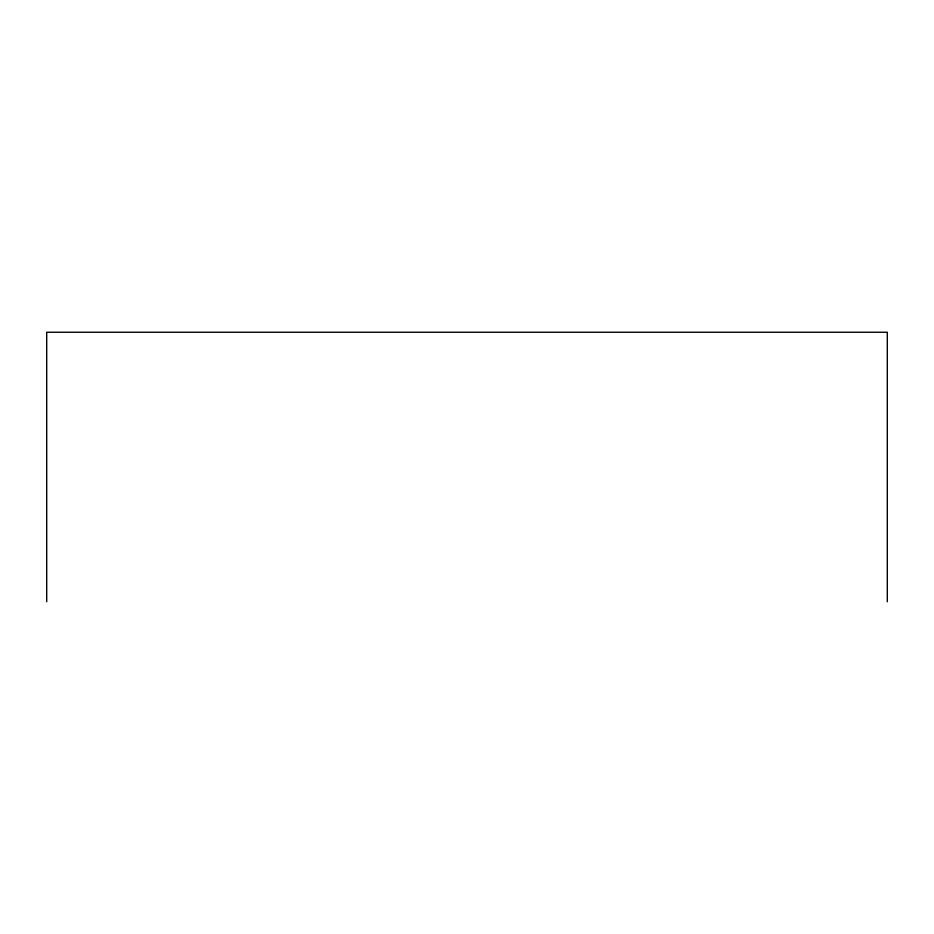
<?xml version="1.0" encoding="UTF-8"?>
<svg xmlns="http://www.w3.org/2000/svg" width="934" height="934" viewBox="0 0 934 934"><rect width="100%" height="100%" fill="white"/><g stroke="black" fill="none" stroke-linecap="round" stroke-linejoin="round"><path stroke-width="1.4" d="M887.3 601.753L887.3 332.247L46.7 332.247L46.7 601.753"/></g></svg>
